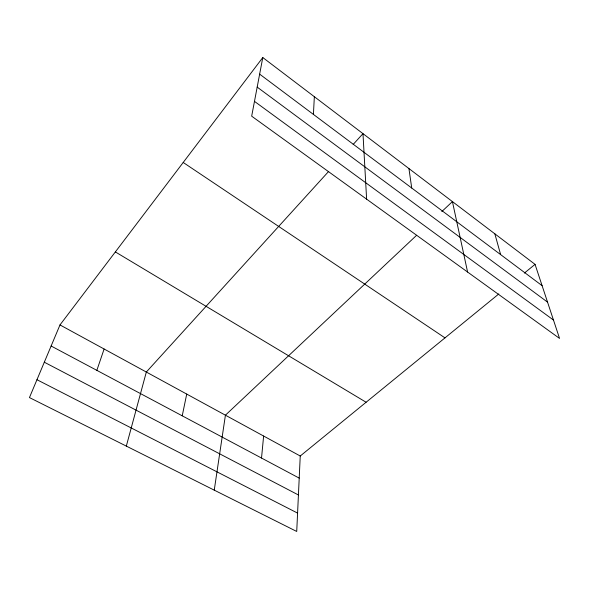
<?xml version="1.0" encoding="UTF-8"?>
<svg xmlns="http://www.w3.org/2000/svg" width="589" height="589" viewBox="0 0 589 589"><rect width="100%" height="100%" fill="white"/><g stroke="black" fill="none" stroke-linecap="round" stroke-linejoin="round"><path stroke-width="0.88" d="M498.809 293.948L300.243 456.011L296.723 531.462L29.45 397.575L59.982 324.929L262.79 57.538L535.055 264.365L559.55 338.425L251.672 116.173L262.79 57.538M313.414 114.406L314.349 96.706M261.523 458.043L263.622 436.029M214.249 490.144L225.418 415.186L416.607 235.298M182.229 415.819L186.72 394.078M126.326 446.101L146.33 372.042L328.677 171.399M96.846 370.356L104.12 349.012M353.179 144.438L362.986 133.651L366.616 199.148M441.809 211.576L452.426 201.593L467.592 272.044M524.394 273.06L535.055 264.365M36.96 379.714L297.585 513.1M44.315 362.206L298.424 494.974M51.125 346.008L299.212 478.113M59.982 324.929L300.243 456.011M115.356 251.923L366.108 402.25M183.201 162.468L444.989 337.872M254.477 101.374L553.476 320.048M257.179 87.113L547.549 302.142M259.639 74.133L542.101 285.665M494.848 233.826L500.621 254.603M408.935 168.557L411.718 188.024"/></g></svg>
